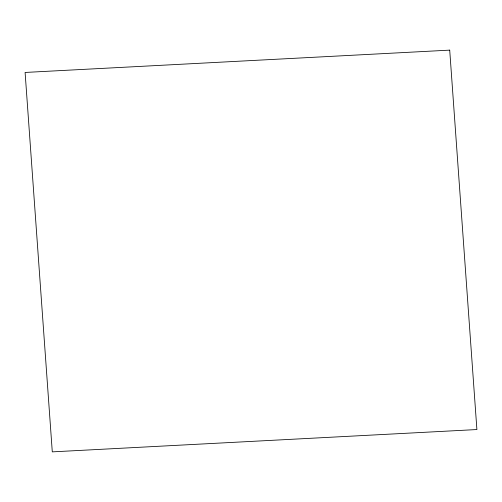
<?xml version="1.0" encoding="UTF-8"?>
<svg xmlns="http://www.w3.org/2000/svg" width="502" height="502" viewBox="0 0 502 502"><rect width="100%" height="100%" fill="white"/><g stroke="black" fill="none" stroke-linecap="round" stroke-linejoin="round"><path stroke-width="0.75" d="M449.71 50.131L25.1 72.451L52.29 451.869L476.9 429.549L449.71 50.131"/></g></svg>
